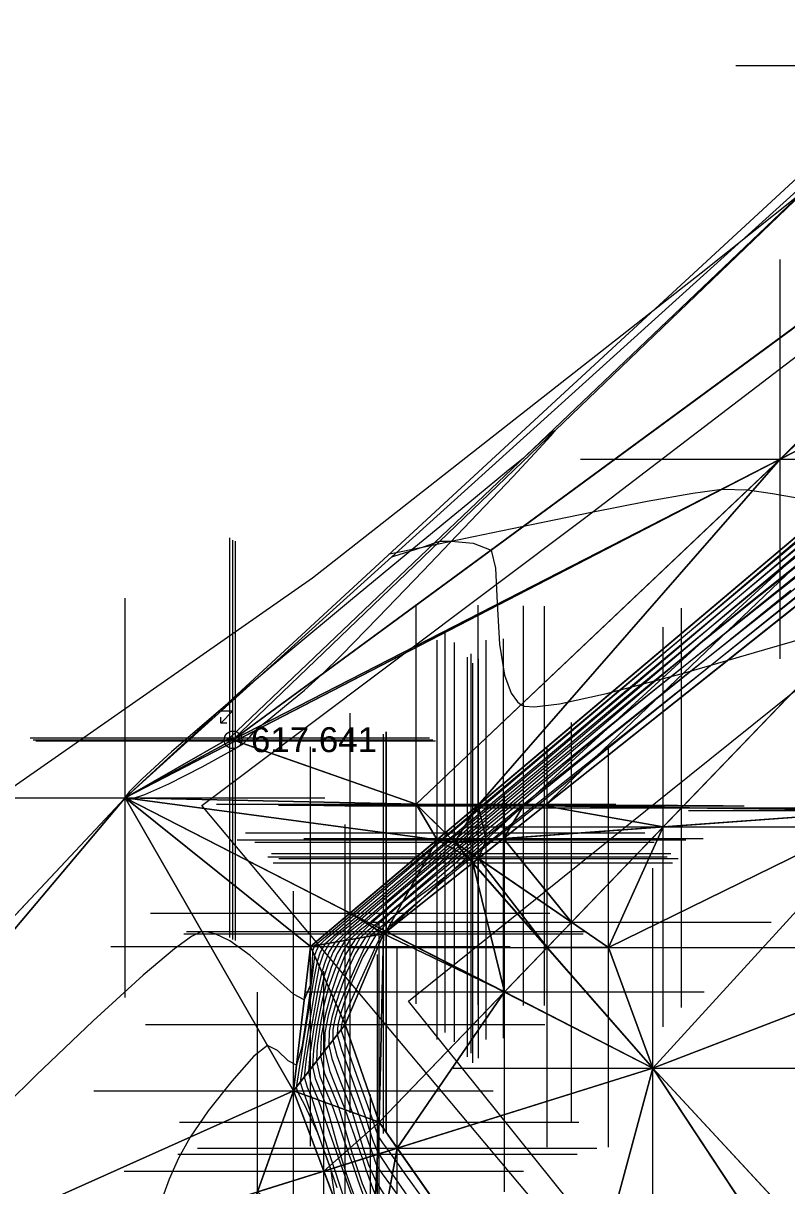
# Model space of a CAD drawing. Header units: metres. Extents: x 7511918 to 7512107, y 4692231 to 4692386.
# Drawn here: x 7511958.15 to 7511969.62, y 4692330.75 to 4692348.21 of the extents above; entities that cross this region are included whole.
import ezdxf

# ---------------------------------------------------------------- set-up
doc = ezdxf.new("R2010")
doc.units = ezdxf.units.M
for name, color, linetype, lineweight in [('E0', 5, 'Continuous', 0), ('E4', 36, 'Continuous', 0), ('germimi  modeli pikat', 1, 'Continuous', 0), ('germimi modeli izo hipse', 11, 'Continuous', 0), ('germimi modeli izo hipse krysore', 11, 'Continuous', 0), ('germimi modeli trek', 1, 'Continuous', 0), ('parcela', 7, 'Continuous', 0), ('Parcela Fqinje', 251, 'Continuous', 0), ('shtyll elektrike', 1, 'Continuous', 0), ('terreni  izohipset themelore', 211, 'Continuous', 0), ('terreni  pikat modelit', 133, 'Continuous', 0), ('terreni trek modelit', 132, 'Continuous', 0), ('Themel pllaka o3 ferizaj pikat', 30, 'Continuous', 0), ('vellimi  izo kryesore', 97, 'Continuous', 0), ('vellimi  pikat', 97, 'Continuous', 0), ('vellimi  trek', 97, 'Continuous', 0), ('vellimi izo themelore', 97, 'Continuous', 0)]:
    doc.layers.add(name, color=color, linetype=linetype, lineweight=lineweight)
doc.styles.get("Standard").update_dxf_attribs({"font": 'arial.ttf'})

# ---------------------------------------------------------------- blocks, each defined once
blk = doc.blocks.new('Pole electricity_ Shtyllë Elekrike Druri - tension i lartë')
at = {"color": 1, "linetype": 'ByBlock', "lineweight": 0, "flags": 128}
for points in [[(0, 0.5), (0, 2.35), (-0.7, 1.65), (0, 1.65), (-0.7, 0.95)], [(-0.35, 0.95), (-0.7, 0.95), (-0.7, 1.3)]]:
    blk.add_lwpolyline(points, dxfattribs=at)
at = {"color": 1, "linetype": 'ByBlock', "lineweight": 0}
blk.add_circle((0, 0), 0.5, dxfattribs=at)
blk = doc.blocks.new('Shtylle_Elekrike_Druri')
at = {"color": 1, "lineweight": 0}
blk.add_blockref('Pole electricity_ Shtyllë Elekrike Druri - tension i lartë', (0, 0), dxfattribs=at)
blk = doc.blocks.new('*U62', base_point=(7511961.304, 4692337.446, 617.641))
at = {"layer": 'shtyll elektrike', "color": 0, "linetype": 'ByBlock', "lineweight": -2, "xscale": 0.2631578938478685, "yscale": 0.2631578938478685, "zscale": 0.2631578938478685}
blk.add_blockref('Shtylle_Elekrike_Druri', (7511961.304, 4692337.446, 617.641), dxfattribs=at)
at = {"layer": 'shtyll elektrike', "linetype": 'ByBlock', "insert": (7511961.574, 4692337.446, 617.641), "char_height": 0.375, "attachment_point": 4}
blk.add_mtext('617.641', dxfattribs=at)

msp = doc.modelspace()

# ---------------------------------------------------------------- linework, layer by layer
at = {"layer": 'E0'}
msp.add_polyline3d([(7511985.889, 4692348.979, 609.87), (7511990.108, 4692345.718, 609.956), (7511996.919, 4692341.999, 610.017), (7512000.244, 4692339.46, 610.039), (7512009.681, 4692333.572, 610.386), (7511999.649, 4692317.729, 610.097), (7511986.95, 4692324.418, 610.082), (7511983.234, 4692325.844, 609.9), (7511973.892, 4692318.708, 610.159), (7511969.891, 4692322.577, 609.961), (7511963.499, 4692331.704, 610.011), (7511962.987, 4692333.173, 610.029), (7511963.567, 4692334.532, 610.238), (7511974.871, 4692343.519, 610.106), (7511981.143, 4692348.96, 609.888), (7511983.391, 4692350.91, 609.88)], close=True, dxfattribs=at)
at = {"layer": 'E4'}
for points in [[(7511985.465, 4692356.412, 620.13), (7511979.813, 4692355.145, 619.718), (7511959.685, 4692336.574, 617.578), (7511948.645, 4692324.808, 617.106)], [(7511962.213, 4692332.175, 616.313), (7511962.469, 4692334.342, 617.404), (7511973.702, 4692343.821, 618.238), (7511979.794, 4692349.39, 619.18), (7511983.029, 4692352.493, 619.77), (7511985.077, 4692352.216, 619.726), (7511988.649, 4692349.45, 619.144), (7511997.147, 4692344.168, 618.752), (7512005.565, 4692338.523, 618.335), (7512012.032, 4692334.332, 618.387), (7512009.997, 4692330.538, 619.22)]]:
    msp.add_polyline3d(points, dxfattribs=at)
at = {"layer": 'germimi  modeli pikat', "color": 1, "linetype": 'Continuous', "lineweight": 0}
for p, q in [((7511959.685, 4692335.724, 617.578), (7511959.685, 4692337.424, 617.578)), ((7511958.835, 4692336.574, 617.578), (7511960.535, 4692336.574, 617.578)), ((7511963.567, 4692333.682, 610.238), (7511963.567, 4692335.382, 610.238)), ((7511962.469, 4692333.492, 617.404), (7511962.469, 4692335.192, 617.404)), ((7511962.717, 4692334.532, 610.238), (7511964.417, 4692334.532, 610.238)), ((7511961.619, 4692334.342, 617.404), (7511963.319, 4692334.342, 617.404)), ((7511962.987, 4692332.323, 610.029), (7511962.987, 4692334.023, 610.029)), ((7511962.137, 4692333.173, 610.029), (7511963.837, 4692333.173, 610.029)), ((7511962.213, 4692331.325, 616.313), (7511962.213, 4692333.025, 616.313)), ((7511963.499, 4692330.854, 610.011), (7511963.499, 4692332.554, 610.011)), ((7511961.363, 4692332.175, 616.313), (7511963.063, 4692332.175, 616.313)), ((7511962.649, 4692331.704, 610.011), (7511964.349, 4692331.704, 610.011))]:
    msp.add_line(p, q, dxfattribs=at)
at = {"layer": 'germimi modeli izo hipse', "color": 11, "linetype": 'Continuous', "lineweight": 0, "elevation": 615}
msp.add_lwpolyline([(7511970.276, 4692340.606), (7511969.6, 4692340.061), (7511968.948, 4692339.526), (7511968.11, 4692338.834), (7511967.155, 4692338.042), (7511966.152, 4692337.207), (7511965.17, 4692336.388), (7511964.279, 4692335.64), (7511963.547, 4692335.023), (7511963.043, 4692334.592), (7511962.837, 4692334.406), (7511962.751, 4692334.267), (7511962.689, 4692334.119), (7511962.638, 4692333.961), (7511962.574, 4692333.66), (7511962.484, 4692333.151), (7511962.405, 4692332.653), (7511962.375, 4692332.384), (7511962.418, 4692332.229), (7511962.481, 4692332.077), (7511962.567, 4692331.806), (7511962.75, 4692331.235), (7511962.979, 4692330.537)], dxfattribs=at)
at = {"layer": 'germimi modeli izo hipse krysore', "color": 11, "linetype": 'Continuous', "lineweight": 0}
for points, elevation in [([(7511969.782, 4692341.078), (7511969.412, 4692341.139), (7511969.034, 4692341.197), (7511968.647, 4692341.208), (7511968.212, 4692341.148), (7511967.528, 4692341.025), (7511966.688, 4692340.86), (7511965.787, 4692340.676), (7511964.918, 4692340.496), (7511964.176, 4692340.342), (7511963.654, 4692340.236)], 618), ([(7511970.369, 4692340.812), (7511969.594, 4692340.169), (7511968.619, 4692339.357), (7511967.521, 4692338.441), (7511966.378, 4692337.486), (7511965.267, 4692336.556), (7511964.264, 4692335.716), (7511963.448, 4692335.03), (7511962.896, 4692334.563), (7511962.684, 4692334.379), (7511962.616, 4692334.255), (7511962.568, 4692334.119), (7511962.525, 4692333.891), (7511962.445, 4692333.419), (7511962.355, 4692332.871), (7511962.282, 4692332.416), (7511962.252, 4692332.225), (7511962.277, 4692332.152), (7511962.372, 4692331.973), (7511962.576, 4692331.543), (7511962.771, 4692331.01), (7511962.838, 4692330.52)], 616), ([(7511970.115, 4692340.701), (7511968.977, 4692339.75), (7511967.737, 4692338.713), (7511966.473, 4692337.655), (7511965.264, 4692336.642), (7511964.186, 4692335.74), (7511963.319, 4692335.014), (7511962.742, 4692334.53), (7511962.531, 4692334.353), (7511962.497, 4692334.278), (7511962.494, 4692334.096), (7511962.465, 4692333.755), (7511962.374, 4692333.54), (7511962.213, 4692333.628), (7511961.924, 4692333.888), (7511961.562, 4692334.206), (7511961.257, 4692334.426), (7511961.038, 4692334.533), (7511960.903, 4692334.564), (7511960.84, 4692334.564), (7511960.8, 4692334.554), (7511960.683, 4692334.493), (7511960.425, 4692334.307), (7511959.952, 4692333.91), (7511959.202, 4692333.228), (7511958.345, 4692332.41), (7511957.45, 4692331.53)], 617), ([(7511970.383, 4692340.376), (7511969.375, 4692339.579), (7511968.446, 4692338.843), (7511967.656, 4692338.214), (7511967.066, 4692337.739), (7511966.416, 4692337.209), (7511965.706, 4692336.63), (7511964.99, 4692336.043), (7511964.323, 4692335.492), (7511963.757, 4692335.016), (7511963.346, 4692334.658), (7511963.144, 4692334.459), (7511962.986, 4692334.205), (7511962.872, 4692333.934), (7511962.778, 4692333.644), (7511962.692, 4692333.328), (7511962.631, 4692333.003), (7511962.621, 4692332.701), (7511962.68, 4692332.437), (7511962.783, 4692332.188), (7511962.889, 4692331.927), (7511962.976, 4692331.639), (7511963.096, 4692331.233), (7511963.247, 4692330.781), (7511963.431, 4692330.354)], 613), ([(7511969.878, 4692340.137), (7511969.082, 4692339.505), (7511968.333, 4692338.9), (7511967.559, 4692338.267), (7511966.71, 4692337.569), (7511965.839, 4692336.849), (7511964.997, 4692336.151), (7511964.239, 4692335.517), (7511963.617, 4692334.991), (7511963.183, 4692334.615), (7511962.991, 4692334.432), (7511962.869, 4692334.236), (7511962.781, 4692334.027), (7511962.708, 4692333.802), (7511962.643, 4692333.535), (7511962.57, 4692333.159), (7511962.514, 4692332.789), (7511962.498, 4692332.542), (7511962.539, 4692332.358), (7511962.611, 4692332.184), (7511962.685, 4692332.002), (7511962.752, 4692331.777), (7511962.866, 4692331.381), (7511963.019, 4692330.887), (7511963.203, 4692330.37)], 614), ([(7511970.28, 4692340.141), (7511969.088, 4692339.196), (7511967.967, 4692338.306), (7511966.994, 4692337.533), (7511966.245, 4692336.937), (7511965.799, 4692336.578), (7511965.318, 4692336.189), (7511964.803, 4692335.777), (7511964.297, 4692335.37), (7511963.848, 4692334.999), (7511963.5, 4692334.694), (7511963.297, 4692334.485), (7511963.139, 4692334.232), (7511963.011, 4692333.952), (7511962.914, 4692333.689), (7511962.849, 4692333.485), (7511962.789, 4692333.277), (7511962.749, 4692333.071), (7511962.744, 4692332.86), (7511962.789, 4692332.661), (7511962.879, 4692332.409), (7511962.989, 4692332.13), (7511963.093, 4692331.853), (7511963.177, 4692331.587), (7511963.253, 4692331.325), (7511963.34, 4692331.065), (7511963.453, 4692330.806), (7511963.652, 4692330.491)], 612), ([(7511970.332, 4692340.034), (7511968.992, 4692338.968), (7511967.691, 4692337.933), (7511966.512, 4692336.995), (7511965.538, 4692336.219), (7511964.85, 4692335.672), (7511964.532, 4692335.417), (7511964.238, 4692335.192), (7511963.947, 4692334.98), (7511963.679, 4692334.76), (7511963.45, 4692334.512), (7511963.257, 4692334.189), (7511963.094, 4692333.822), (7511962.976, 4692333.503), (7511962.919, 4692333.327), (7511962.879, 4692333.173), (7511962.867, 4692333.019), (7511962.929, 4692332.808), (7511963.062, 4692332.43), (7511963.204, 4692332.036), (7511963.297, 4692331.778), (7511963.352, 4692331.599), (7511963.405, 4692331.428), (7511963.476, 4692331.257), (7511963.667, 4692330.97), (7511964.131, 4692330.297)], 611)]:
    msp.add_lwpolyline(points, dxfattribs=dict(at, elevation=elevation))
at = {"layer": 'germimi modeli trek', "color": 1, "linetype": 'Continuous', "lineweight": 0}
for points in [[(7511959.685, 4692336.574, 617.578), (7511973.702, 4692343.821, 618.238), (7511979.813, 4692355.145, 619.718)], [(7511973.702, 4692343.821, 618.238), (7511959.685, 4692336.574, 617.578), (7511962.469, 4692334.342, 617.404)], [(7511962.469, 4692334.342, 617.404), (7511963.567, 4692334.532, 610.238), (7511973.702, 4692343.821, 618.238)], [(7511973.702, 4692343.821, 618.238), (7511963.567, 4692334.532, 610.238), (7511974.871, 4692343.519, 610.106)], [(7511974.871, 4692343.519, 610.106), (7511963.499, 4692331.704, 610.011), (7511969.891, 4692322.577, 609.961)], [(7511974.871, 4692343.519, 610.106), (7511963.567, 4692334.532, 610.238), (7511963.499, 4692331.704, 610.011)], [(7511959.685, 4692336.574, 617.578), (7511948.645, 4692324.808, 617.106), (7511952.192, 4692327.691, 617.257)], [(7511959.685, 4692336.574, 617.578), (7511952.192, 4692327.691, 617.257), (7511962.213, 4692332.175, 616.313)], [(7511959.685, 4692336.574, 617.578), (7511962.213, 4692332.175, 616.313), (7511962.469, 4692334.342, 617.404)], [(7511962.469, 4692334.342, 617.404), (7511962.987, 4692333.173, 610.029), (7511963.567, 4692334.532, 610.238)], [(7511963.567, 4692334.532, 610.238), (7511962.987, 4692333.173, 610.029), (7511963.499, 4692331.704, 610.011)], [(7511962.469, 4692334.342, 617.404), (7511962.213, 4692332.175, 616.313), (7511962.987, 4692333.173, 610.029)], [(7511962.213, 4692332.175, 616.313), (7511963.499, 4692331.704, 610.011), (7511962.987, 4692333.173, 610.029)], [(7511962.213, 4692332.175, 616.313), (7511952.192, 4692327.691, 617.257), (7511959.097, 4692323.448, 615.979)], [(7511963.368, 4692329.119, 615.735), (7511962.213, 4692332.175, 616.313), (7511959.097, 4692323.448, 615.979)], [(7511963.368, 4692329.119, 615.735), (7511963.499, 4692331.704, 610.011), (7511962.213, 4692332.175, 616.313)], [(7511963.368, 4692329.119, 615.735), (7511969.891, 4692322.577, 609.961), (7511963.499, 4692331.704, 610.011)]]:
    msp.add_3dface(points, dxfattribs=at)
at = {"layer": 'parcela', "elevation": 609.752}
msp.add_lwpolyline([(7512014.001, 4692331.061), (7512007.601, 4692322.736), (7511996.728, 4692308.593), (7511996.478, 4692308.808), (7511984.225, 4692318.67), (7511979.511, 4692314.209), (7511960.838, 4692336.459), (7511966.627, 4692340.808), (7511982.769, 4692353.148), (7511985.853, 4692355.253), (7512004.361, 4692337.945), (7512007.31, 4692335.187), (7512013.22, 4692331.467), (7512014.001, 4692331.061)], dxfattribs=at)
at = {"layer": 'Parcela Fqinje', "elevation": 609.752, "flags": 128}
msp.add_lwpolyline([(7512042.427, 4692243.089), (7512036.416, 4692234.41), (7512024.736, 4692231.331), (7512026.537, 4692239.37), (7512014.952, 4692250.065), (7512021.597, 4692257.99), (7512022.307, 4692258.85), (7512017.867, 4692262.99), (7512009.674, 4692254.166), (7511990.138, 4692265.631), (7511972.308, 4692273.251), (7511941.458, 4692293.101), (7511928.331, 4692300.748), (7511927.019, 4692301.512), (7511918.211, 4692306.549), (7511919.271, 4692307.313), (7511925.6, 4692312.428), (7511939.02, 4692321.55), (7511937.962, 4692322.418), (7511950.248, 4692331.332), (7511962.497, 4692339.88), (7511968.34, 4692344.458), (7511984.021, 4692356.967), (7511985.853, 4692355.253)], dxfattribs=at)
at = {"layer": 'terreni  izohipset themelore', "color": 211, "linetype": 'Continuous', "lineweight": 0, "elevation": 618}
msp.add_lwpolyline([(7511963.693, 4692340.195), (7511963.72, 4692340.204), (7511963.8, 4692340.23), (7511963.96, 4692340.281), (7511964.18, 4692340.352), (7511964.323, 4692340.399), (7511964.413, 4692340.429), (7511964.581, 4692340.43), (7511964.914, 4692340.402), (7511965.184, 4692340.296), (7511965.246, 4692340.024), (7511965.271, 4692339.5), (7511965.31, 4692338.881), (7511965.385, 4692338.42), (7511965.484, 4692338.147), (7511965.576, 4692338.018), (7511965.632, 4692337.972), (7511965.679, 4692337.954), (7511965.836, 4692337.943), (7511966.209, 4692337.988), (7511966.916, 4692338.141), (7511968.038, 4692338.439), (7511969.293, 4692338.801), (7511970.542, 4692339.165)], dxfattribs=at)
at = {"layer": 'terreni  pikat modelit', "color": 133, "linetype": 'Continuous', "lineweight": 0}
for p, q in [((7511961.256, 4692336.628, 617.65), (7511961.256, 4692338.328, 617.65)), ((7511961.304, 4692336.596, 617.641), (7511961.304, 4692338.296, 617.641)), ((7511959.685, 4692335.724, 617.578), (7511959.685, 4692337.424, 617.578)), ((7511960.406, 4692337.478, 617.65), (7511962.106, 4692337.478, 617.65)), ((7511960.454, 4692337.446, 617.641), (7511962.154, 4692337.446, 617.641)), ((7511964.056, 4692335.63, 617.849), (7511964.056, 4692337.33, 617.849)), ((7511964.631, 4692335.06, 617.848), (7511964.631, 4692336.76, 617.848)), ((7511958.835, 4692336.574, 617.578), (7511960.535, 4692336.574, 617.578)), ((7511963.206, 4692336.48, 617.849), (7511964.906, 4692336.48, 617.849)), ((7511963.781, 4692335.91, 617.848), (7511965.481, 4692335.91, 617.848)), ((7511966.944, 4692333.479, 617.65), (7511966.944, 4692335.179, 617.65)), ((7511966.094, 4692334.329, 617.65), (7511967.794, 4692334.329, 617.65)), ((7511967.613, 4692331.667, 617.572), (7511967.613, 4692333.367, 617.572)), ((7511966.763, 4692332.517, 617.572), (7511968.463, 4692332.517, 617.572))]:
    msp.add_line(p, q, dxfattribs=at)
at = {"layer": 'terreni trek modelit', "color": 132, "linetype": 'Continuous', "lineweight": 0}
for points in [[(7511971.86, 4692347.574, 618.86), (7511961.304, 4692337.446, 617.641), (7511978.1, 4692349.784, 619.195)], [(7511978.1, 4692349.784, 619.195), (7511961.304, 4692337.446, 617.641), (7511964.056, 4692336.48, 617.849)], [(7511978.1, 4692349.784, 619.195), (7511964.056, 4692336.48, 617.849), (7511971.149, 4692336.384, 617.61)], [(7511971.86, 4692347.574, 618.86), (7511959.685, 4692336.574, 617.578), (7511961.256, 4692337.478, 617.65)], [(7511971.86, 4692347.574, 618.86), (7511961.256, 4692337.478, 617.65), (7511961.304, 4692337.446, 617.641)], [(7511961.304, 4692337.446, 617.641), (7511961.256, 4692337.478, 617.65), (7511959.685, 4692336.574, 617.578)], [(7511964.056, 4692336.48, 617.849), (7511961.304, 4692337.446, 617.641), (7511959.685, 4692336.574, 617.578)], [(7511959.685, 4692336.574, 617.578), (7511951.545, 4692327.899, 617.23), (7511952.192, 4692327.691, 617.257)], [(7511967.613, 4692332.517, 617.572), (7511959.685, 4692336.574, 617.578), (7511952.192, 4692327.691, 617.257)], [(7511964.056, 4692336.48, 617.849), (7511959.685, 4692336.574, 617.578), (7511964.631, 4692335.91, 617.848)], [(7511964.631, 4692335.91, 617.848), (7511959.685, 4692336.574, 617.578), (7511967.613, 4692332.517, 617.572)], [(7511971.149, 4692336.384, 617.61), (7511964.056, 4692336.48, 617.849), (7511964.631, 4692335.91, 617.848)], [(7511971.149, 4692336.384, 617.61), (7511964.631, 4692335.91, 617.848), (7511966.944, 4692334.329, 617.65)], [(7511971.149, 4692336.384, 617.61), (7511966.944, 4692334.329, 617.65), (7511967.613, 4692332.517, 617.572)], [(7511974.176, 4692335.037, 618.81), (7511971.149, 4692336.384, 617.61), (7511967.613, 4692332.517, 617.572)], [(7511964.631, 4692335.91, 617.848), (7511967.613, 4692332.517, 617.572), (7511966.944, 4692334.329, 617.65)], [(7511974.176, 4692335.037, 618.81), (7511967.613, 4692332.517, 617.572), (7511979.964, 4692319.184, 617.566)], [(7511967.613, 4692332.517, 617.572), (7511952.192, 4692327.691, 617.257), (7511963.715, 4692318.075, 616.677)], [(7511967.613, 4692332.517, 617.572), (7511963.715, 4692318.075, 616.677), (7511977.643, 4692317.311, 617.22)], [(7511967.613, 4692332.517, 617.572), (7511977.643, 4692317.311, 617.22), (7511979.964, 4692319.184, 617.566)]]:
    msp.add_3dface(points, dxfattribs=at)
at = {"layer": 'Themel pllaka o3 ferizaj pikat', "elevation": 609.752, "flags": 128}
msp.add_lwpolyline([(7512009.128, 4692333.136), (7511999.067, 4692317.853), (7511996.7, 4692314.26), (7511986.973, 4692320.665, 0.158744), (7511982.972, 4692321.761, 0.158634), (7511979.093, 4692320.292), (7511976.341, 4692318.082), (7511974.776, 4692320.031), (7511963.942, 4692333.519), (7511984.035, 4692349.657)], format="xyb", close=True, dxfattribs=at)
at = {"layer": 'vellimi  izo kryesore', "color": 97, "linetype": 'Continuous', "lineweight": 0}
for points, elevation in [([(7511970.677, 4692341.194), (7511969.481, 4692340.183), (7511968.226, 4692339.124), (7511967.036, 4692338.118), (7511966.033, 4692337.271), (7511965.341, 4692336.686), (7511965.081, 4692336.466), (7511965.042, 4692336.434), (7511965.003, 4692336.402), (7511964.946, 4692336.355), (7511964.881, 4692336.3), (7511964.783, 4692336.219), (7511964.622, 4692336.085), (7511964.531, 4692336.01), (7511964.487, 4692335.972), (7511964.443, 4692335.935), (7511964.375, 4692335.877), (7511964.292, 4692335.806), (7511964.123, 4692335.661), (7511963.769, 4692335.358), (7511963.387, 4692335.03), (7511963.13, 4692334.811), (7511962.913, 4692334.63), (7511962.703, 4692334.456), (7511962.599, 4692334.364), (7511962.56, 4692334.288), (7511962.529, 4692334.207), (7511962.496, 4692333.943), (7511962.425, 4692333.387), (7511962.339, 4692332.83), (7511962.258, 4692332.56), (7511962.135, 4692332.623), (7511961.975, 4692332.779), (7511961.821, 4692332.856), (7511961.618, 4692332.693), (7511961.286, 4692332.32), (7511960.931, 4692331.872), (7511960.661, 4692331.48), (7511960.487, 4692331.164), (7511960.346, 4692330.847), (7511960.227, 4692330.519)], -1), ([(7511970.406, 4692340.863), (7511969.596, 4692340.179), (7511968.653, 4692339.382), (7511967.67, 4692338.551), (7511966.74, 4692337.766), (7511965.957, 4692337.103), (7511965.412, 4692336.643), (7511965.201, 4692336.465), (7511965.112, 4692336.391), (7511965.022, 4692336.317), (7511964.879, 4692336.197), (7511964.743, 4692336.084), (7511964.652, 4692336.009), (7511964.586, 4692335.954), (7511964.547, 4692335.921), (7511964.493, 4692335.875), (7511964.378, 4692335.776), (7511964.183, 4692335.609), (7511964.006, 4692335.458), (7511963.713, 4692335.206), (7511963.411, 4692334.947), (7511963.206, 4692334.772), (7511963.034, 4692334.636), (7511962.868, 4692334.506), (7511962.752, 4692334.391), (7511962.66, 4692334.228), (7511962.599, 4692334.048), (7511962.538, 4692333.728), (7511962.441, 4692333.144), (7511962.351, 4692332.576), (7511962.313, 4692332.304), (7511962.342, 4692332.209), (7511962.38, 4692332.114), (7511962.425, 4692331.983), (7511962.521, 4692331.706), (7511962.64, 4692331.365), (7511962.752, 4692331.044), (7511962.863, 4692330.724)], -2), ([(7511969.822, 4692340.265), (7511969.466, 4692339.966), (7511968.791, 4692339.397), (7511967.932, 4692338.671), (7511967.022, 4692337.901), (7511966.194, 4692337.201), (7511965.582, 4692336.684), (7511965.321, 4692336.463), (7511965.182, 4692336.347), (7511965.042, 4692336.232), (7511964.901, 4692336.114), (7511964.74, 4692335.981), (7511964.657, 4692335.912), (7511964.611, 4692335.873), (7511964.566, 4692335.834), (7511964.472, 4692335.754), (7511964.277, 4692335.586), (7511964.074, 4692335.413), (7511963.895, 4692335.26), (7511963.662, 4692335.06), (7511963.437, 4692334.867), (7511963.281, 4692334.734), (7511963.147, 4692334.632), (7511963.018, 4692334.535), (7511962.904, 4692334.417), (7511962.811, 4692334.263), (7511962.734, 4692334.082), (7511962.67, 4692333.889), (7511962.607, 4692333.605), (7511962.526, 4692333.16), (7511962.458, 4692332.722), (7511962.436, 4692332.462), (7511962.468, 4692332.317), (7511962.525, 4692332.181), (7511962.583, 4692332.039), (7511962.685, 4692331.749), (7511962.819, 4692331.364), (7511962.888, 4692331.164), (7511962.908, 4692331.107), (7511962.928, 4692331.051), (7511963.002, 4692330.839), (7511963.163, 4692330.386)], -3), ([(7511970.673, 4692340.33), (7511969.504, 4692339.386), (7511968.422, 4692338.512), (7511967.517, 4692337.781), (7511966.877, 4692337.264), (7511966.593, 4692337.035), (7511966.326, 4692336.818), (7511966.069, 4692336.61), (7511965.876, 4692336.455), (7511965.725, 4692336.336), (7511965.58, 4692336.222), (7511965.474, 4692336.139), (7511965.348, 4692336.039), (7511965.24, 4692335.954), (7511965.133, 4692335.869), (7511965.048, 4692335.801), (7511964.984, 4692335.75), (7511964.929, 4692335.706), (7511964.859, 4692335.651), (7511964.718, 4692335.535), (7511964.427, 4692335.295), (7511964.165, 4692335.077), (7511963.946, 4692334.891), (7511963.736, 4692334.711), (7511963.639, 4692334.628), (7511963.583, 4692334.579), (7511963.544, 4692334.547), (7511963.452, 4692334.347), (7511963.25, 4692333.909), (7511963.047, 4692333.466), (7511962.952, 4692333.253), (7511962.935, 4692333.173), (7511962.925, 4692333.094), (7511963, 4692332.872), (7511963.162, 4692332.411), (7511963.324, 4692331.953), (7511963.399, 4692331.741), (7511963.416, 4692331.693), (7511963.432, 4692331.645), (7511963.456, 4692331.572), (7511963.488, 4692331.486), (7511963.561, 4692331.379), (7511963.638, 4692331.273), (7511963.688, 4692331.203), (7511963.738, 4692331.133), (7511963.922, 4692330.877), (7511964.369, 4692330.256)], -7), ([(7511969.773, 4692340.07), (7511969.418, 4692339.785), (7511969.079, 4692339.513), (7511968.742, 4692339.24), (7511968.389, 4692338.951), (7511968.011, 4692338.635), (7511967.438, 4692338.152), (7511966.782, 4692337.597), (7511966.156, 4692337.067), (7511965.672, 4692336.657), (7511965.441, 4692336.461), (7511965.304, 4692336.348), (7511965.173, 4692336.239), (7511965.062, 4692336.147), (7511964.893, 4692336.007), (7511964.791, 4692335.922), (7511964.75, 4692335.888), (7511964.711, 4692335.855), (7511964.638, 4692335.793), (7511964.509, 4692335.682), (7511964.234, 4692335.447), (7511963.965, 4692335.217), (7511963.735, 4692335.019), (7511963.513, 4692334.829), (7511963.357, 4692334.695), (7511963.198, 4692334.576), (7511963.057, 4692334.444), (7511962.956, 4692334.269), (7511962.839, 4692334.008), (7511962.74, 4692333.73), (7511962.676, 4692333.479), (7511962.612, 4692333.165), (7511962.567, 4692332.857), (7511962.558, 4692332.62), (7511962.609, 4692332.396), (7511962.696, 4692332.185), (7511962.787, 4692331.965), (7511962.882, 4692331.693), (7511962.975, 4692331.426), (7511963.024, 4692331.284), (7511963.056, 4692331.193), (7511963.088, 4692331.101), (7511963.176, 4692330.849), (7511963.33, 4692330.413)], -4), ([(7511969.687, 4692339.688), (7511968.772, 4692338.95), (7511968.064, 4692338.379), (7511967.653, 4692338.047), (7511967.183, 4692337.667), (7511966.667, 4692337.25), (7511966.19, 4692336.864), (7511965.835, 4692336.577), (7511965.688, 4692336.458), (7511965.618, 4692336.403), (7511965.549, 4692336.348), (7511965.422, 4692336.243), (7511965.212, 4692336.069), (7511965.101, 4692335.977), (7511965.058, 4692335.941), (7511964.952, 4692335.852), (7511964.846, 4692335.763), (7511964.796, 4692335.722), (7511964.642, 4692335.59), (7511964.301, 4692335.298), (7511963.945, 4692334.993), (7511963.748, 4692334.824), (7511963.608, 4692334.704), (7511963.507, 4692334.618), (7511963.433, 4692334.559), (7511963.363, 4692334.497), (7511963.285, 4692334.338), (7511963.132, 4692334.004), (7511962.974, 4692333.646), (7511962.881, 4692333.412), (7511962.836, 4692333.253), (7511962.806, 4692333.097), (7511962.803, 4692332.936), (7511962.866, 4692332.704), (7511962.992, 4692332.349), (7511963.122, 4692332.007), (7511963.195, 4692331.815), (7511963.246, 4692331.67), (7511963.296, 4692331.525), (7511963.361, 4692331.338), (7511963.409, 4692331.201), (7511963.436, 4692331.121), (7511963.465, 4692331.042), (7511963.545, 4692330.928), (7511963.669, 4692330.759), (7511963.827, 4692330.539)], -6)]:
    msp.add_lwpolyline(points, dxfattribs=dict(at, elevation=elevation))
at = {"layer": 'vellimi  pikat', "color": 97, "linetype": 'Continuous', "lineweight": 0}
for p, q in [((7511968.86, 4692347.574, -0.022), (7511974.86, 4692347.574, -0.022)), ((7511969.526, 4692338.662, -0.332), (7511969.526, 4692344.662, -0.332)), ((7511966.526, 4692341.662, -0.332), (7511972.526, 4692341.662, -0.332)), ((7511961.256, 4692334.478, 0.015), (7511961.256, 4692340.478, 0.015)), ((7511961.304, 4692334.446, 0.018), (7511961.304, 4692340.446, 0.018)), ((7511961.344, 4692334.432, 0.012), (7511961.344, 4692340.432, 0.012)), ((7511959.685, 4692333.574), (7511959.685, 4692339.574)), ((7511964.056, 4692333.48, -0.261), (7511964.056, 4692339.48, -0.261)), ((7511964.988, 4692333.467, -0.227), (7511964.988, 4692339.467, -0.227)), ((7511965.669, 4692333.458, -5.898), (7511965.669, 4692339.458, -5.898)), ((7511965.984, 4692333.454, -7.574), (7511965.984, 4692339.454, -7.574)), ((7511968.044, 4692333.426, -7.666), (7511968.044, 4692339.426, -7.666)), ((7511967.767, 4692333.138, -7.687), (7511967.767, 4692339.138, -7.687)), ((7511964.491, 4692333.049, -0.294), (7511964.491, 4692339.049, -0.294)), ((7511965.368, 4692332.964, -7.604), (7511965.368, 4692338.964, -7.604)), ((7511964.369, 4692332.945, -0.289), (7511964.369, 4692338.945, -0.289)), ((7511964.631, 4692332.91, -2.807), (7511964.631, 4692338.91, -2.807)), ((7511965.108, 4692332.945, -6.376), (7511965.108, 4692338.945, -6.376)), ((7511964.827, 4692332.687, -6.597), (7511964.827, 4692338.687, -6.597)), ((7511964.883, 4692332.738, -6.55), (7511964.883, 4692338.738, -6.55)), ((7511964.991, 4692332.664, -7.596), (7511964.991, 4692338.664, -7.596)), ((7511964.906, 4692332.597, -7.6), (7511964.906, 4692338.597, -7.6)), ((7511963.065, 4692331.845, -0.127), (7511963.065, 4692337.845, -0.127)), ((7511963.606, 4692331.568, -7.306), (7511963.606, 4692337.568, -7.306)), ((7511963.609, 4692331.566, -7.338), (7511963.609, 4692337.566, -7.338)), ((7511966.39, 4692331.708, -7.662), (7511966.39, 4692337.708, -7.662)), ((7511958.256, 4692337.478, 0.015), (7511964.256, 4692337.478, 0.015)), ((7511958.304, 4692337.446, 0.018), (7511964.304, 4692337.446, 0.018)), ((7511958.344, 4692337.432, 0.012), (7511964.344, 4692337.432, 0.012)), ((7511963.567, 4692331.532, -7.336), (7511963.567, 4692337.532, -7.336)), ((7511962.469, 4692331.342, -0.151), (7511962.469, 4692337.342, -0.151)), ((7511966.023, 4692331.326, -7.687), (7511966.023, 4692337.326, -7.687)), ((7511966.944, 4692331.329, -7.616), (7511966.944, 4692337.329, -7.616)), ((7511956.685, 4692336.574), (7511962.685, 4692336.574)), ((7511965.381, 4692330.659, -7.547), (7511965.381, 4692336.659, -7.547)), ((7511961.056, 4692336.48, -0.261), (7511967.056, 4692336.48, -0.261)), ((7511961.988, 4692336.467, -0.227), (7511967.988, 4692336.467, -0.227)), ((7511962.669, 4692336.458, -5.898), (7511968.669, 4692336.458, -5.898)), ((7511962.984, 4692336.454, -7.574), (7511968.984, 4692336.454, -7.574)), ((7511965.044, 4692336.426, -7.666), (7511971.044, 4692336.426, -7.666)), ((7511968.149, 4692336.384, -7.557), (7511974.149, 4692336.384, -7.557)), ((7511962.987, 4692330.173, -7.503), (7511962.987, 4692336.173, -7.503)), ((7511961.491, 4692336.049, -0.294), (7511967.491, 4692336.049, -0.294)), ((7511964.767, 4692336.138, -7.687), (7511970.767, 4692336.138, -7.687)), ((7511961.369, 4692335.945, -0.289), (7511967.369, 4692335.945, -0.289)), ((7511961.631, 4692335.91, -2.807), (7511967.631, 4692335.91, -2.807)), ((7511962.108, 4692335.945, -6.376), (7511968.108, 4692335.945, -6.376)), ((7511962.368, 4692335.964, -7.604), (7511968.368, 4692335.964, -7.604)), ((7511961.827, 4692335.687, -6.597), (7511967.827, 4692335.687, -6.597)), ((7511961.883, 4692335.738, -6.55), (7511967.883, 4692335.738, -6.55)), ((7511961.991, 4692335.664, -7.596), (7511967.991, 4692335.664, -7.596)), ((7511961.906, 4692335.597, -7.6), (7511967.906, 4692335.597, -7.6)), ((7511967.613, 4692329.517, -7.549), (7511967.613, 4692335.517, -7.549)), ((7511962.213, 4692329.175, -1.183), (7511962.213, 4692335.175, -1.183)), ((7511960.065, 4692334.845, -0.127), (7511966.065, 4692334.845, -0.127)), ((7511963.39, 4692334.708, -7.662), (7511969.39, 4692334.708, -7.662)), ((7511963.499, 4692328.704, -7.489), (7511963.499, 4692334.704, -7.489)), ((7511960.567, 4692334.532, -7.336), (7511966.567, 4692334.532, -7.336)), ((7511960.606, 4692334.568, -7.306), (7511966.606, 4692334.568, -7.306)), ((7511960.609, 4692334.566, -7.338), (7511966.609, 4692334.566, -7.338)), ((7511959.469, 4692334.342, -0.151), (7511965.469, 4692334.342, -0.151)), ((7511963.023, 4692334.326, -7.687), (7511969.023, 4692334.326, -7.687)), ((7511963.772, 4692328.315, -7.485), (7511963.772, 4692334.315, -7.485)), ((7511963.944, 4692334.329, -7.616), (7511969.944, 4692334.329, -7.616)), ((7511963.475, 4692328.222, -6.409), (7511963.475, 4692334.222, -6.409)), ((7511962.669, 4692327.97, -1.386), (7511962.669, 4692333.97, -1.386)), ((7511961.671, 4692327.658, -1.196), (7511961.671, 4692333.658, -1.196)), ((7511962.381, 4692333.659, -7.547), (7511968.381, 4692333.659, -7.547)), ((7511959.987, 4692333.173, -7.503), (7511965.987, 4692333.173, -7.503)), ((7511964.613, 4692332.517, -7.549), (7511970.613, 4692332.517, -7.549)), ((7511959.213, 4692332.175, -1.183), (7511965.213, 4692332.175, -1.183)), ((7511963.368, 4692326.119, -1.623), (7511963.368, 4692332.119, -1.623)), ((7511960.499, 4692331.704, -7.489), (7511966.499, 4692331.704, -7.489)), ((7511960.772, 4692331.315, -7.485), (7511966.772, 4692331.315, -7.485)), ((7511960.475, 4692331.222, -6.409), (7511966.475, 4692331.222, -6.409)), ((7511959.669, 4692330.97, -1.386), (7511965.669, 4692330.97, -1.386))]:
    msp.add_line(p, q, dxfattribs=at)
at = {"layer": 'vellimi  trek', "color": 97, "linetype": 'Continuous', "lineweight": 0}
for points in [[(7511976.145, 4692348.348, -0.184), (7511971.86, 4692347.574, -0.022), (7511961.304, 4692337.446, 0.018)], [(7511976.145, 4692348.348, -0.184), (7511961.304, 4692337.446, 0.018), (7511969.526, 4692341.662, -0.332)], [(7511976.145, 4692348.348, -0.184), (7511969.526, 4692341.662, -0.332), (7511975.686, 4692347.497, -0.245)], [(7511961.256, 4692337.478, 0.015), (7511971.86, 4692347.574, -0.022), (7511959.685, 4692336.574)], [(7511971.86, 4692347.574, -0.022), (7511961.256, 4692337.478, 0.015), (7511961.304, 4692337.446, 0.018)], [(7511969.526, 4692341.662, -0.332), (7511973.702, 4692343.821, -0.293), (7511975.686, 4692347.497, -0.245)], [(7511964.988, 4692336.467, -0.227), (7511973.702, 4692343.821, -0.293), (7511969.526, 4692341.662, -0.332)], [(7511964.988, 4692336.467, -0.227), (7511965.669, 4692336.458, -5.898), (7511973.702, 4692343.821, -0.293)], [(7511973.702, 4692343.821, -0.293), (7511965.669, 4692336.458, -5.898), (7511965.984, 4692336.454, -7.574)], [(7511965.984, 4692336.454, -7.574), (7511974.836, 4692343.491, -8.344), (7511973.702, 4692343.821, -0.293)], [(7511965.984, 4692336.454, -7.574), (7511974.826, 4692343.472, -8.343), (7511974.836, 4692343.491, -8.344)], [(7511965.984, 4692336.454, -7.574), (7511968.044, 4692336.426, -7.666), (7511974.826, 4692343.472, -8.343)], [(7511974.826, 4692343.472, -8.343), (7511968.044, 4692336.426, -7.666), (7511971.149, 4692336.384, -7.557)], [(7511961.304, 4692337.446, 0.018), (7511961.344, 4692337.432, 0.012), (7511969.526, 4692341.662, -0.332)], [(7511969.526, 4692341.662, -0.332), (7511961.344, 4692337.432, 0.012), (7511964.056, 4692336.48, -0.261)], [(7511964.988, 4692336.467, -0.227), (7511969.526, 4692341.662, -0.332), (7511964.056, 4692336.48, -0.261)], [(7511961.304, 4692337.446, 0.018), (7511961.256, 4692337.478, 0.015), (7511959.685, 4692336.574)], [(7511961.344, 4692337.432, 0.012), (7511961.304, 4692337.446, 0.018), (7511959.685, 4692336.574)], [(7511959.685, 4692336.574), (7511964.056, 4692336.48, -0.261), (7511961.344, 4692337.432, 0.012)], [(7511959.685, 4692336.574), (7511951.545, 4692327.899), (7511952.192, 4692327.691)], [(7511952.192, 4692327.691), (7511962.213, 4692332.175, -1.183), (7511959.685, 4692336.574)], [(7511959.685, 4692336.574), (7511964.369, 4692335.945, -0.289), (7511964.056, 4692336.48, -0.261)], [(7511959.685, 4692336.574), (7511963.065, 4692334.845, -0.127), (7511964.369, 4692335.945, -0.289)], [(7511963.065, 4692334.845, -0.127), (7511959.685, 4692336.574), (7511962.469, 4692334.342, -0.151)], [(7511962.469, 4692334.342, -0.151), (7511959.685, 4692336.574), (7511962.213, 4692332.175, -1.183)], [(7511964.988, 4692336.467, -0.227), (7511964.056, 4692336.48, -0.261), (7511964.491, 4692336.049, -0.294)], [(7511964.491, 4692336.049, -0.294), (7511964.056, 4692336.48, -0.261), (7511964.369, 4692335.945, -0.289)], [(7511964.988, 4692336.467, -0.227), (7511964.491, 4692336.049, -0.294), (7511964.631, 4692335.91, -2.807)], [(7511965.108, 4692335.945, -6.376), (7511964.988, 4692336.467, -0.227), (7511964.631, 4692335.91, -2.807)], [(7511965.108, 4692335.945, -6.376), (7511965.669, 4692336.458, -5.898), (7511964.988, 4692336.467, -0.227)], [(7511965.108, 4692335.945, -6.376), (7511965.368, 4692335.964, -7.604), (7511965.669, 4692336.458, -5.898)], [(7511965.368, 4692335.964, -7.604), (7511965.984, 4692336.454, -7.574), (7511965.669, 4692336.458, -5.898)], [(7511967.767, 4692336.138, -7.687), (7511965.984, 4692336.454, -7.574), (7511965.368, 4692335.964, -7.604)], [(7511967.767, 4692336.138, -7.687), (7511968.044, 4692336.426, -7.666), (7511965.984, 4692336.454, -7.574)], [(7511971.149, 4692336.384, -7.557), (7511966.944, 4692334.329, -7.616), (7511967.613, 4692332.517, -7.549)], [(7511971.149, 4692336.384, -7.557), (7511967.767, 4692336.138, -7.687), (7511966.944, 4692334.329, -7.616)], [(7511972.721, 4692334.478, -8.492), (7511971.149, 4692336.384, -7.557), (7511967.613, 4692332.517, -7.549)], [(7511967.767, 4692336.138, -7.687), (7511971.149, 4692336.384, -7.557), (7511968.044, 4692336.426, -7.666)], [(7511964.491, 4692336.049, -0.294), (7511964.369, 4692335.945, -0.289), (7511964.631, 4692335.91, -2.807)], [(7511967.767, 4692336.138, -7.687), (7511965.368, 4692335.964, -7.604), (7511966.39, 4692334.708, -7.662)], [(7511967.767, 4692336.138, -7.687), (7511966.39, 4692334.708, -7.662), (7511966.944, 4692334.329, -7.616)], [(7511964.369, 4692335.945, -0.289), (7511963.065, 4692334.845, -0.127), (7511963.606, 4692334.568, -7.306)], [(7511963.606, 4692334.568, -7.306), (7511964.827, 4692335.687, -6.597), (7511964.369, 4692335.945, -0.289)], [(7511964.827, 4692335.687, -6.597), (7511964.631, 4692335.91, -2.807), (7511964.369, 4692335.945, -0.289)], [(7511965.108, 4692335.945, -6.376), (7511964.631, 4692335.91, -2.807), (7511964.883, 4692335.738, -6.55)], [(7511964.883, 4692335.738, -6.55), (7511964.631, 4692335.91, -2.807), (7511964.827, 4692335.687, -6.597)], [(7511965.108, 4692335.945, -6.376), (7511964.883, 4692335.738, -6.55), (7511964.991, 4692335.664, -7.596)], [(7511965.368, 4692335.964, -7.604), (7511964.991, 4692335.664, -7.596), (7511966.39, 4692334.708, -7.662)], [(7511965.108, 4692335.945, -6.376), (7511964.991, 4692335.664, -7.596), (7511965.368, 4692335.964, -7.604)], [(7511963.606, 4692334.568, -7.306), (7511963.609, 4692334.566, -7.338), (7511964.827, 4692335.687, -6.597)], [(7511964.827, 4692335.687, -6.597), (7511963.609, 4692334.566, -7.338), (7511964.906, 4692335.597, -7.6)], [(7511964.883, 4692335.738, -6.55), (7511964.827, 4692335.687, -6.597), (7511964.906, 4692335.597, -7.6)], [(7511964.883, 4692335.738, -6.55), (7511964.906, 4692335.597, -7.6), (7511964.991, 4692335.664, -7.596)], [(7511964.991, 4692335.664, -7.596), (7511964.906, 4692335.597, -7.6), (7511966.023, 4692334.326, -7.687)], [(7511964.991, 4692335.664, -7.596), (7511966.023, 4692334.326, -7.687), (7511966.39, 4692334.708, -7.662)], [(7511964.906, 4692335.597, -7.6), (7511963.609, 4692334.566, -7.338), (7511965.381, 4692333.659, -7.547)], [(7511964.906, 4692335.597, -7.6), (7511965.381, 4692333.659, -7.547), (7511966.023, 4692334.326, -7.687)], [(7511962.469, 4692334.342, -0.151), (7511963.567, 4692334.532, -7.336), (7511963.065, 4692334.845, -0.127)], [(7511963.567, 4692334.532, -7.336), (7511963.606, 4692334.568, -7.306), (7511963.065, 4692334.845, -0.127)], [(7511966.39, 4692334.708, -7.662), (7511966.023, 4692334.326, -7.687), (7511966.944, 4692334.329, -7.616)], [(7511962.469, 4692334.342, -0.151), (7511962.987, 4692333.173, -7.503), (7511963.567, 4692334.532, -7.336)], [(7511963.499, 4692331.704, -7.489), (7511963.567, 4692334.532, -7.336), (7511962.987, 4692333.173, -7.503)], [(7511963.499, 4692331.704, -7.489), (7511965.381, 4692333.659, -7.547), (7511963.567, 4692334.532, -7.336)], [(7511963.567, 4692334.532, -7.336), (7511963.609, 4692334.566, -7.338), (7511963.606, 4692334.568, -7.306)], [(7511963.567, 4692334.532, -7.336), (7511965.381, 4692333.659, -7.547), (7511963.609, 4692334.566, -7.338)], [(7511972.721, 4692334.478, -8.492), (7511967.613, 4692332.517, -7.549), (7511971.307, 4692328.53, -7.568)], [(7511962.469, 4692334.342, -0.151), (7511962.213, 4692332.175, -1.183), (7511962.987, 4692333.173, -7.503)], [(7511967.613, 4692332.517, -7.549), (7511966.023, 4692334.326, -7.687), (7511965.381, 4692333.659, -7.547)], [(7511967.613, 4692332.517, -7.549), (7511966.944, 4692334.329, -7.616), (7511966.023, 4692334.326, -7.687)], [(7511963.499, 4692331.704, -7.489), (7511963.772, 4692331.315, -7.485), (7511965.381, 4692333.659, -7.547)], [(7511965.381, 4692333.659, -7.547), (7511963.772, 4692331.315, -7.485), (7511967.613, 4692332.517, -7.549)], [(7511962.213, 4692332.175, -1.183), (7511963.499, 4692331.704, -7.489), (7511962.987, 4692333.173, -7.503)], [(7511963.772, 4692331.315, -7.485), (7511966.31, 4692327.69, -7.284), (7511967.613, 4692332.517, -7.549)], [(7511971.025, 4692327.345, -7.458), (7511967.613, 4692332.517, -7.549), (7511966.31, 4692327.69, -7.284)], [(7511971.025, 4692327.345, -7.458), (7511971.307, 4692328.53, -7.568), (7511967.613, 4692332.517, -7.549)], [(7511952.192, 4692327.691), (7511961.671, 4692330.658, -1.196), (7511962.213, 4692332.175, -1.183)], [(7511962.213, 4692332.175, -1.183), (7511961.671, 4692330.658, -1.196), (7511962.669, 4692330.97, -1.386)], [(7511962.213, 4692332.175, -1.183), (7511962.669, 4692330.97, -1.386), (7511963.499, 4692331.704, -7.489)], [(7511963.499, 4692331.704, -7.489), (7511962.669, 4692330.97, -1.386), (7511963.475, 4692331.222, -6.409)], [(7511963.499, 4692331.704, -7.489), (7511963.475, 4692331.222, -6.409), (7511963.772, 4692331.315, -7.485)], [(7511963.368, 4692329.119, -1.623), (7511966.31, 4692327.69, -7.284), (7511963.772, 4692331.315, -7.485)], [(7511963.368, 4692329.119, -1.623), (7511963.772, 4692331.315, -7.485), (7511963.475, 4692331.222, -6.409)], [(7511963.368, 4692329.119, -1.623), (7511963.475, 4692331.222, -6.409), (7511962.669, 4692330.97, -1.386)], [(7511963.368, 4692329.119, -1.623), (7511962.669, 4692330.97, -1.386), (7511961.671, 4692330.658, -1.196)]]:
    msp.add_3dface(points, dxfattribs=at)
at = {"layer": 'vellimi izo themelore', "color": 97, "linetype": 'Continuous', "lineweight": 0}
msp.add_lwpolyline([(7511961.632, 4692337.58), (7511961.638, 4692337.586), (7511961.657, 4692337.603), (7511961.696, 4692337.635), (7511961.734, 4692337.667), (7511961.84, 4692337.751), (7511962.08, 4692337.946), (7511962.376, 4692338.192), (7511962.646, 4692338.432), (7511962.938, 4692338.724), (7511963.478, 4692339.278), (7511964.159, 4692339.984), (7511964.873, 4692340.729), (7511965.513, 4692341.403), (7511965.9, 4692341.815), (7511966.081, 4692342.012), (7511966.136, 4692342.078), (7511966.142, 4692342.088), (7511966.134, 4692342.089), (7511966.1, 4692342.069), (7511966.013, 4692341.996), (7511965.86, 4692341.855), (7511965.667, 4692341.678), (7511965.415, 4692341.47), (7511964.833, 4692340.993), (7511964.02, 4692340.325), (7511963.071, 4692339.541), (7511962.084, 4692338.718), (7511961.155, 4692337.934), (7511960.381, 4692337.264), (7511959.938, 4692336.862), (7511959.742, 4692336.664), (7511959.687, 4692336.591), (7511959.685, 4692336.574), (7511959.704, 4692336.561), (7511959.781, 4692336.562), (7511959.977, 4692336.623), (7511960.338, 4692336.783), (7511960.843, 4692337.041), (7511961.268, 4692337.275), (7511961.464, 4692337.39), (7511961.563, 4692337.495), (7511961.632, 4692337.58)], close=True, dxfattribs=at)
at = {"layer": 'vellimi izo themelore', "color": 97, "linetype": 'Continuous', "lineweight": 0, "elevation": -5}
msp.add_lwpolyline([(7511969.809, 4692339.942), (7511969.12, 4692339.387), (7511968.713, 4692339.059), (7511968.338, 4692338.757), (7511967.969, 4692338.459), (7511967.61, 4692338.171), (7511967.27, 4692337.896), (7511966.955, 4692337.638), (7511966.551, 4692337.299), (7511966.134, 4692336.947), (7511965.78, 4692336.646), (7511965.561, 4692336.46), (7511965.369, 4692336.3), (7511965.183, 4692336.146), (7511965.081, 4692336.062), (7511965.001, 4692335.995), (7511964.924, 4692335.931), (7511964.843, 4692335.863), (7511964.779, 4692335.809), (7511964.711, 4692335.752), (7511964.596, 4692335.654), (7511964.338, 4692335.433), (7511964.053, 4692335.188), (7511963.857, 4692335.02), (7511963.695, 4692334.881), (7511963.539, 4692334.748), (7511963.432, 4692334.657), (7511963.315, 4692334.568), (7511963.21, 4692334.47), (7511963.101, 4692334.266), (7511962.939, 4692333.909), (7511962.811, 4692333.571), (7511962.736, 4692333.306), (7511962.686, 4692333.046), (7511962.68, 4692332.778), (7511962.758, 4692332.463), (7511962.889, 4692332.135), (7511962.991, 4692331.89), (7511963.056, 4692331.704), (7511963.119, 4692331.524), (7511963.16, 4692331.404), (7511963.204, 4692331.278), (7511963.248, 4692331.151), (7511963.302, 4692330.992), (7511963.383, 4692330.759), (7511963.443, 4692330.603)], dxfattribs=at)

# ---------------------------------------------------------------- block references
at = {"layer": 'shtyll elektrike'}
msp.add_blockref('*U62', (7511961.304, 4692337.446, 617.641), dxfattribs=at)

doc.saveas('drawing.dxf')
